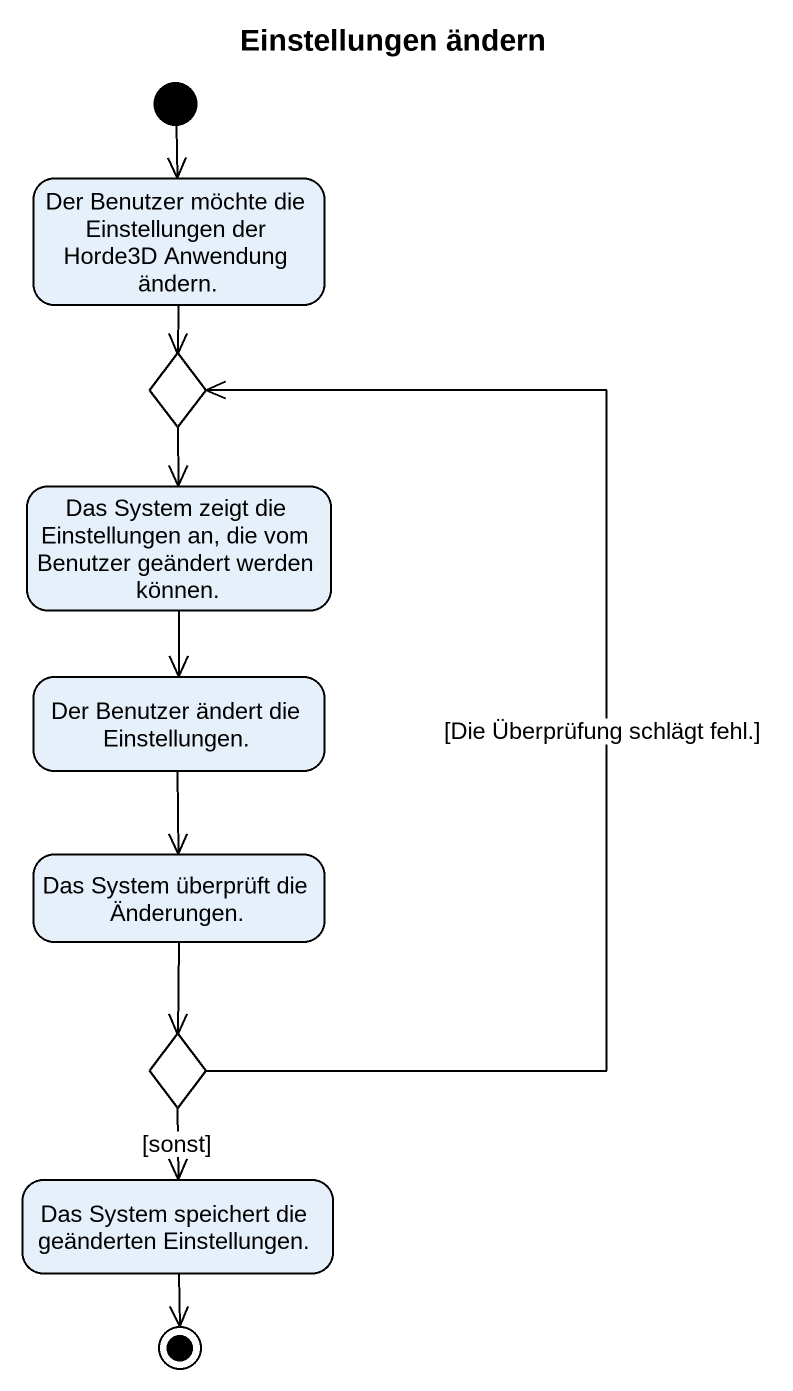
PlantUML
@startuml
title Einstellungen ändern
hide empty description
state "Der Benutzer möchte die Einstellungen der Horde3D Anwendung ändern." as Der_Benutzer_möchte_die
state choice1 <<choice>>
state "Das System zeigt die Einstellungen an, die vom Benutzer geändert werden können." as Das_System_zeigt_die
state "Der Benutzer ändert die Einstellungen." as Der_Benutzer_ändert_die
state "Das System überprüft die Änderungen." as Das_System_überprüft_die
state choice2 <<choice>>
state "Das System speichert die geänderten Einstellungen." as Das_System_speichert_die
[*] --> Der_Benutzer_möchte_die
Der_Benutzer_möchte_die --> choice1
choice1 --> Das_System_zeigt_die
Das_System_zeigt_die --> Der_Benutzer_ändert_die
Der_Benutzer_ändert_die --> Das_System_überprüft_die
Das_System_überprüft_die --> choice2
choice2 -up-> choice1 : [Die Überprüfung schlägt fehl.]
choice2 --> Das_System_speichert_die : [sonst]
Das_System_speichert_die --> [*]
@enduml
